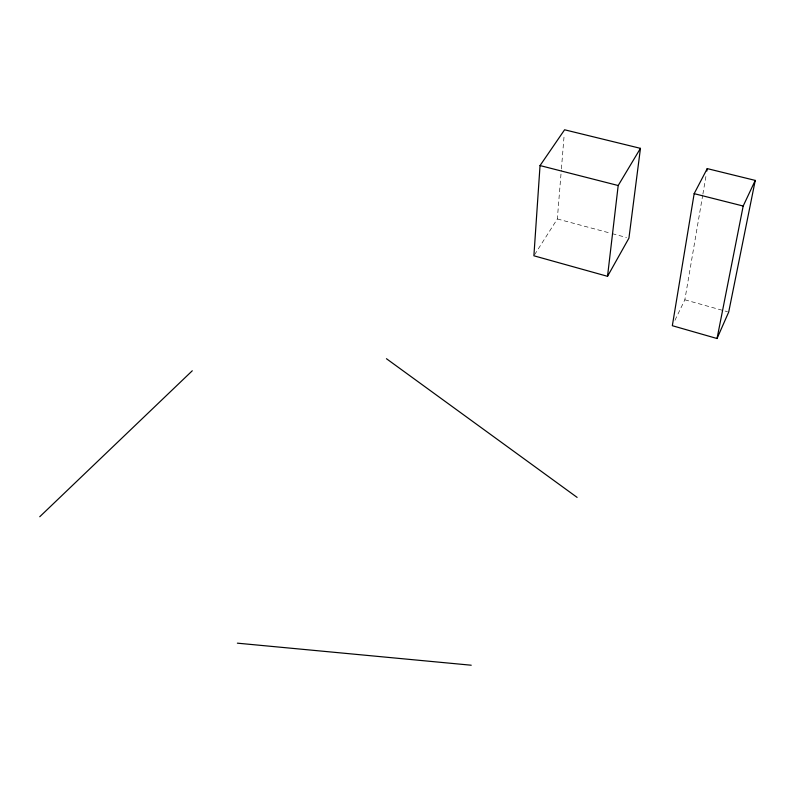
<?xml version="1.0" encoding="UTF-8"?>
<svg xmlns="http://www.w3.org/2000/svg" width="795" height="795" viewBox="0 0 795 795"><rect width="100%" height="100%" fill="white"/><g stroke="black" fill="none" stroke-linecap="round" stroke-linejoin="round"><path stroke-width="0.6" stroke-dasharray="3.98 2.98" d="M534.548 254.768L557.335 218.953L561.31 170.09M561.409 168.868L564.192 134.673M674.945 320.305L684.843 299.804L702.681 195.332M702.889 194.119L706.208 174.681M557.335 218.953L611.037 233.333M612.23 233.66L626.549 237.496M684.843 299.804L727.514 311.72"/><path stroke-width="1.19" d="M540.044 165.569L533.892 255.791L607.529 276.322L628.934 238.132L640.452 148.347L564.589 129.784L540.044 165.569L618.192 185.523L640.452 148.347M607.529 276.322L618.192 185.523M694.164 193.652L672.332 325.702L717.04 338.521L728.697 312.057L755.25 180.405L707.242 168.61L694.164 193.652L743.186 206.034L755.25 180.405M706.834 171.034L707.242 168.61M717.04 338.521L743.186 206.034M39.75 516.74L192.281 370.778M237.367 643.165L471.226 665.216M386.44 358.704L577.12 497.392"/></g></svg>
